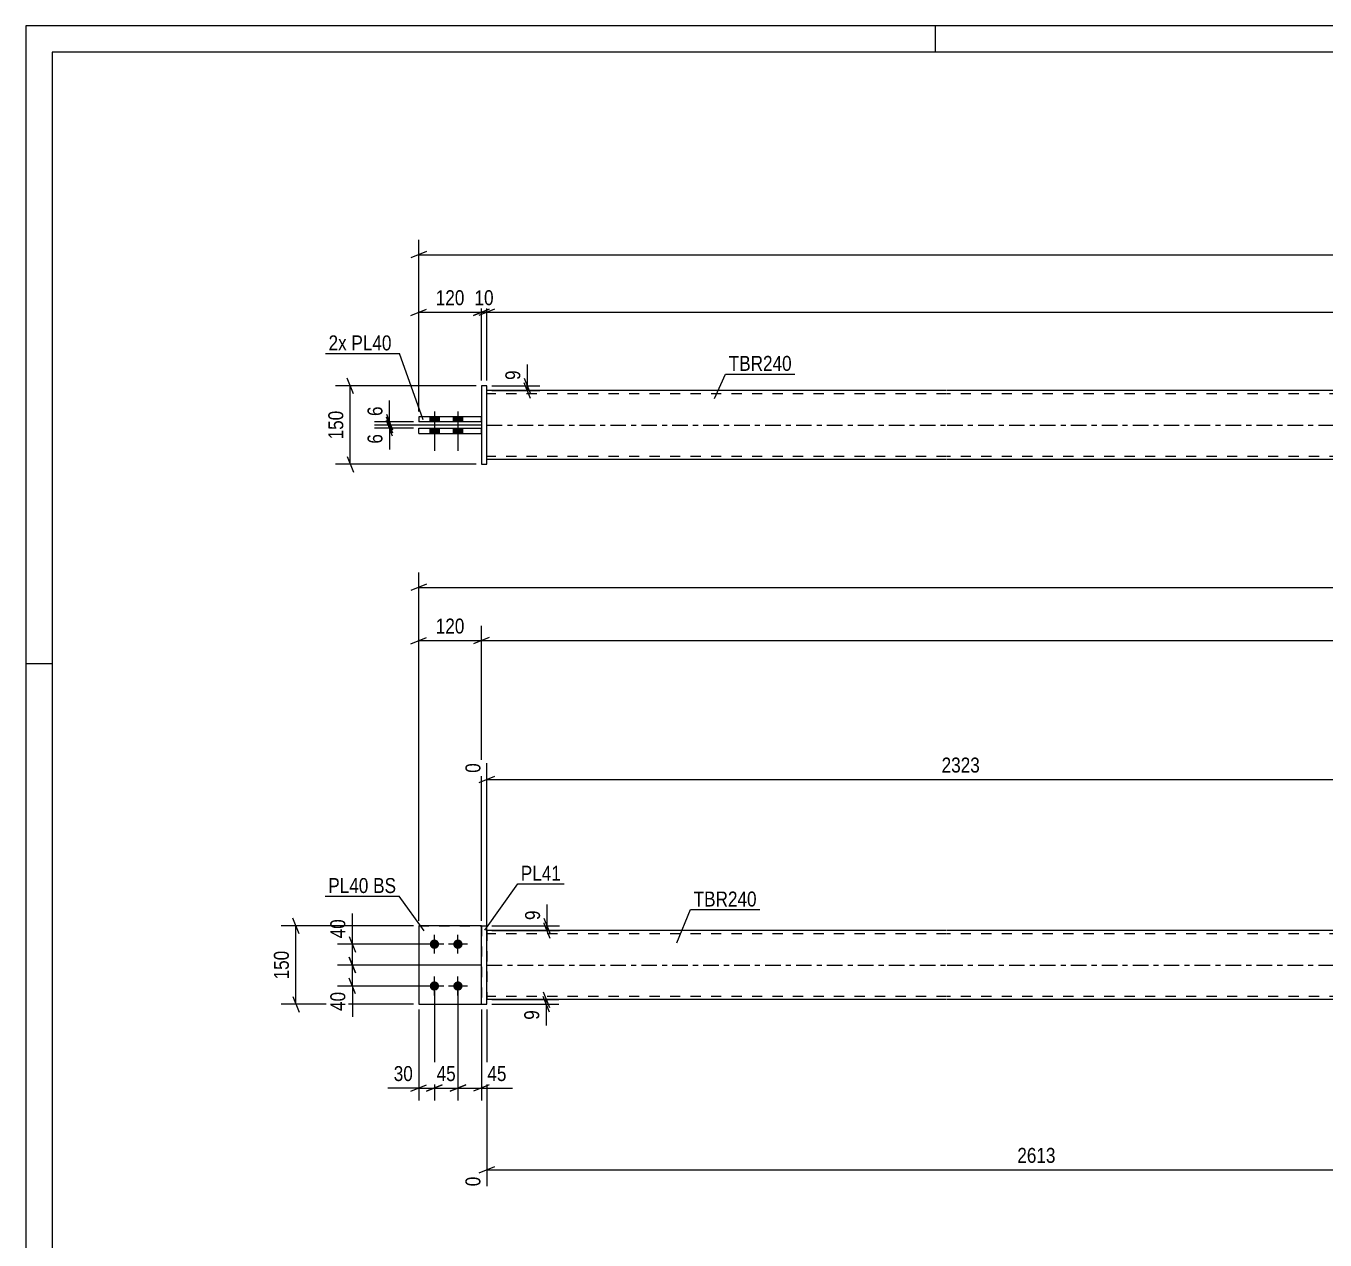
# Model space of a CAD drawing. Header units: millimetres. Extents: x 0 to 594, y 0 to 420.
# Drawn here: x 0 to 248.5, y 187.7 to 420 of the extents above; entities that cross this region are included whole.
import ezdxf

# ---------------------------------------------------------------- set-up
doc = ezdxf.new("R2010")
doc.units = ezdxf.units.MM
doc.linetypes.add('DXK_LINE_DOT2', pattern=[3.9198, 1.9599, -1.9599])
doc.linetypes.add('DXK_LINE_DOT3', pattern=[5.9187, 2.979, -0.9799, 0.9799, -0.9799])
doc.styles.add('Arial Narrow', font='ARIALN.TTF', dxfattribs={"height": 0.2})

# ---------------------------------------------------------------- blocks, each defined once
blk = doc.blocks.new('Unknown-580874544-1129')
at = {"color": 5, "linetype": 'Continuous'}
for p, q in [((594, 420), (0, 420)), ((0, 420), (0, 0)), ((174, 415), (174, 420)), ((589, 415), (5, 415)), ((5, 415), (5, 5)), ((5, 298), (0, 298))]:
    blk.add_line(p, q, dxfattribs=at)
blk = doc.blocks.new('Part-580874544-1938 - 1901')
at = {"color": 2, "linetype": 'Continuous'}
for p, q in [((87.14, 232.84), (87.14, 247.84)), ((87.14, 247.84), (88.14, 247.84)), ((88.14, 232.84), (88.14, 247.84)), ((87.14, 232.84), (88.14, 232.84))]:
    blk.add_line(p, q, dxfattribs=at)
blk = doc.blocks.new('Part-580874544-1928 - 1901')
at = {"color": 2, "linetype": 'Continuous'}
for p, q in [((75.14, 247.84), (75.14, 232.84)), ((87.14, 247.84), (75.14, 247.84)), ((75.14, 232.84), (87.14, 232.84))]:
    blk.add_line(p, q, dxfattribs=at)
at = {"color": 7, "linetype": 'DXK_LINE_DOT2'}
blk.add_line((87.14, 232.84), (87.14, 247.84), dxfattribs=at)
blk = doc.blocks.new('Part-580874544-1912 - 1901')
at = {"color": 2, "linetype": 'Continuous'}
for p, q in [((176.14, 246.94), (88.14, 246.94)), ((517.89, 246.94), (176.24, 246.94)), ((176.14, 233.74), (88.14, 233.74)), ((517.89, 233.74), (176.24, 233.74))]:
    blk.add_line(p, q, dxfattribs=at)
at = {"color": 7, "linetype": 'DXK_LINE_DOT2'}
for p, q in [((88.14, 246.94), (88.14, 233.74)), ((176.14, 246.34), (88.14, 246.34)), ((517.89, 246.34), (176.24, 246.34)), ((176.14, 234.34), (88.14, 234.34)), ((517.89, 234.34), (176.24, 234.34))]:
    blk.add_line(p, q, dxfattribs=at)
at = {"color": 7, "linetype": 'DXK_LINE_DOT3'}
for p, q in [((88.14, 240.34), (176.14, 240.34)), ((176.24, 240.34), (517.89, 240.34))]:
    blk.add_line(p, q, dxfattribs=at)
blk = doc.blocks.new('Part-580874544-1933 - 1901')
at = {"color": 7, "linetype": 'DXK_LINE_DOT2'}
for p, q in [((75.14, 247.84), (75.14, 232.84)), ((75.14, 247.84), (87.14, 247.84)), ((87.14, 247.84), (87.14, 232.84)), ((75.14, 232.84), (87.14, 232.84))]:
    blk.add_line(p, q, dxfattribs=at)
blk = doc.blocks.new('Bolt-580874544-1945 - 1901')
at = {"linetype": 'Continuous'}
for points in [[(78.14, 243.44, -1), (78.14, 245.24, -1)], [(82.64, 243.44, -1), (82.64, 245.24, -1)], [(78.14, 235.44, -1), (78.14, 237.24, -1)], [(82.64, 235.44, -1), (82.64, 237.24, -1)]]:
    blk.add_hatch(color=1, dxfattribs=at).paths.add_polyline_path(points)
at = {"color": 1, "linetype": 'Continuous'}
for p, q in [((78.14, 242.54), (78.14, 246.14)), ((82.64, 242.54), (82.64, 246.14)), ((79.94, 244.34), (76.34, 244.34)), ((84.44, 244.34), (80.84, 244.34)), ((79.94, 236.34), (76.34, 236.34)), ((78.14, 234.54), (78.14, 238.14)), ((84.44, 236.34), (80.84, 236.34)), ((82.64, 234.54), (82.64, 238.14))]:
    blk.add_line(p, q, dxfattribs=at)
blk = doc.blocks.new('Part-580874544-2347 - 2328')
at = {"color": 2, "linetype": 'Continuous'}
for p, q in [((75.14, 342.05), (75.14, 343.05)), ((75.14, 343.05), (87.14, 343.05)), ((87.14, 342.05), (87.14, 343.05)), ((75.14, 342.05), (87.14, 342.05))]:
    blk.add_line(p, q, dxfattribs=at)
blk = doc.blocks.new('Bolt-580874544-2331 - 2328')
at = {"linetype": 'Continuous'}
for points in [[(77.24, 344.25), (79.04, 344.25), (79.04, 345.25), (77.24, 345.25)], [(77.24, 344.25), (79.04, 344.25), (79.04, 345.25), (77.24, 345.25)], [(77.24, 342.05), (79.04, 342.05), (79.04, 343.05), (77.24, 343.05)], [(77.24, 342.05), (79.04, 342.05), (79.04, 343.05), (77.24, 343.05)], [(81.74, 344.25), (83.54, 344.25), (83.54, 345.25), (81.74, 345.25)], [(81.74, 344.25), (83.54, 344.25), (83.54, 345.25), (81.74, 345.25)], [(81.74, 342.05), (83.54, 342.05), (83.54, 343.05), (81.74, 343.05)], [(81.74, 342.05), (83.54, 342.05), (83.54, 343.05), (81.74, 343.05)]]:
    blk.add_hatch(color=1, dxfattribs=at).paths.add_polyline_path(points)
at = {"color": 1, "linetype": 'Continuous'}
for p, q in [((78.14, 346.25), (78.14, 338.75)), ((78.14, 346.25), (78.14, 338.75)), ((82.64, 346.25), (82.64, 338.75)), ((82.64, 346.25), (82.64, 338.75)), ((77.24, 345.25), (77.24, 344.25)), ((77.24, 345.25), (77.24, 344.25)), ((77.24, 343.05), (77.24, 342.05)), ((77.24, 343.05), (77.24, 342.05)), ((79.04, 345.25), (79.04, 344.25)), ((79.04, 345.25), (79.04, 344.25)), ((79.04, 343.05), (79.04, 342.05)), ((79.04, 343.05), (79.04, 342.05)), ((81.74, 345.25), (81.74, 344.25)), ((81.74, 345.25), (81.74, 344.25)), ((81.74, 343.05), (81.74, 342.05)), ((81.74, 343.05), (81.74, 342.05)), ((83.54, 345.25), (83.54, 344.25)), ((83.54, 345.25), (83.54, 344.25)), ((83.54, 343.05), (83.54, 342.05)), ((83.54, 343.05), (83.54, 342.05))]:
    blk.add_line(p, q, dxfattribs=at)
blk = doc.blocks.new('Part-580874544-2337 - 2328')
at = {"color": 2, "linetype": 'Continuous'}
for p, q in [((88.14, 351.15), (87.14, 351.15)), ((87.14, 351.15), (87.14, 336.15)), ((88.14, 336.15), (88.14, 351.15)), ((87.14, 336.15), (88.14, 336.15))]:
    blk.add_line(p, q, dxfattribs=at)
blk = doc.blocks.new('Part-580874544-2342 - 2328')
at = {"color": 2, "linetype": 'Continuous'}
for p, q in [((75.14, 345.25), (75.14, 344.25)), ((87.14, 345.25), (75.14, 345.25)), ((87.14, 344.25), (75.14, 344.25)), ((87.14, 344.25), (87.14, 345.25))]:
    blk.add_line(p, q, dxfattribs=at)
blk = doc.blocks.new('Part-580874544-2367 - 2328')
at = {"color": 2, "linetype": 'Continuous'}
for p, q in [((176.14, 350.25), (88.14, 350.25)), ((517.89, 350.25), (176.24, 350.25)), ((176.14, 337.05), (88.14, 337.05)), ((517.89, 337.05), (176.24, 337.05))]:
    blk.add_line(p, q, dxfattribs=at)
at = {"color": 7, "linetype": 'DXK_LINE_DOT2'}
for p, q in [((88.14, 337.05), (88.14, 350.25)), ((176.14, 349.65), (88.14, 349.65)), ((517.89, 349.65), (176.24, 349.65)), ((176.14, 337.65), (88.14, 337.65)), ((517.89, 337.65), (176.24, 337.65))]:
    blk.add_line(p, q, dxfattribs=at)
at = {"color": 7, "linetype": 'DXK_LINE_DOT3'}
for p, q in [((88.14, 343.65), (176.14, 343.65)), ((176.24, 343.65), (517.89, 343.65))]:
    blk.add_line(p, q, dxfattribs=at)
blk = doc.blocks.new('StraightDimension-580874544-1978 - 1901')
at = {"color": 7, "linetype": 'Continuous'}
for p, q in [((75.14, 248.84), (75.14, 305.27)), ((87.14, 248.84), (87.14, 305.27)), ((73.64, 301.82), (76.64, 303.02)), ((75.14, 302.42), (87.14, 302.42)), ((88.64, 303.02), (85.64, 301.82))]:
    blk.add_line(p, q, dxfattribs=at)
at = {"color": 0}
blk.add_wipeout([(84.48, 303.17), (84.48, 307.37), (77.8, 307.37), (77.8, 303.17)], dxfattribs=at)
at = {"color": 3, "style": 'Arial Narrow'}
blk.add_text('120', height=2.863, dxfattribs=at).set_placement((78.4, 303.77))
blk = doc.blocks.new('StraightDimension-580874544-2125 - 1901')
at = {"color": 7, "linetype": 'Continuous'}
for p, q in [((99.1, 249.34), (100.3, 246.34)), ((89.14, 247.84), (102.1, 247.84)), ((89.14, 246.94), (102.1, 246.94)), ((100.3, 245.44), (99.1, 248.44)), ((99.7, 246.94), (99.7, 247.84))]:
    blk.add_line(p, q, dxfattribs=at)
at = {"color": 0}
blk.add_wipeout([(98.95, 251.39), (94.75, 251.39), (94.75, 248.36), (98.95, 248.36)], dxfattribs=at)
at = {"color": 7, "linetype": 'Continuous'}
blk.add_line((99.7, 247.84), (99.7, 251.92), dxfattribs=at)
blk.add_line((99.7, 247.84), (99.7, 251.92), dxfattribs=at)
at = {"color": 3, "style": 'Arial Narrow'}
blk.add_text('9', height=2.86, rotation=90.0002, dxfattribs=at).set_placement((98.35, 248.96))
blk = doc.blocks.new('StraightDimension-580874544-2098 - 1901')
at = {"color": 7, "linetype": 'Continuous'}
for p, q in [((77.14, 244.34), (59.59, 244.34)), ((61.84, 245.84), (63.04, 242.84)), ((62.44, 240.34), (62.44, 244.34)), ((63.04, 238.84), (61.84, 241.84)), ((87.14, 240.34), (59.59, 240.34))]:
    blk.add_line(p, q, dxfattribs=at)
at = {"color": 0}
blk.add_wipeout([(61.69, 249.72), (57.49, 249.72), (57.49, 244.86), (61.69, 244.86)], dxfattribs=at)
at = {"color": 7, "linetype": 'Continuous'}
blk.add_line((62.44, 244.34), (62.44, 250.24), dxfattribs=at)
blk.add_line((62.44, 244.34), (62.44, 250.24), dxfattribs=at)
at = {"color": 3, "style": 'Arial Narrow'}
blk.add_text('40', height=2.863, rotation=90.0002, dxfattribs=at).set_placement((61.09, 245.46))
blk = doc.blocks.new('StraightDimension-580874544-1973 - 1901')
at = {"color": 7, "linetype": 'Continuous'}
for p, q in [((87.14, 248.84), (87.14, 305.27)), ((88.64, 303.02), (85.64, 301.82)), ((87.14, 302.42), (517.89, 302.42))]:
    blk.add_line(p, q, dxfattribs=at)
blk = doc.blocks.new('StraightDimension-580874544-2041 - 1901')
at = {"color": 7, "linetype": 'Continuous'}
for p, q in [((52.24, 246.34), (51.04, 249.34)), ((74.14, 247.84), (48.79, 247.84)), ((51.64, 232.84), (51.64, 247.84)), ((51.04, 234.34), (52.24, 231.34)), ((74.14, 232.84), (48.79, 232.84))]:
    blk.add_line(p, q, dxfattribs=at)
at = {"color": 0}
blk.add_wipeout([(50.89, 243.68), (46.69, 243.68), (46.69, 237), (50.89, 237)], dxfattribs=at)
at = {"color": 3, "style": 'Arial Narrow'}
blk.add_text('150', height=2.863, rotation=90.0002, dxfattribs=at).set_placement((50.29, 237.6))
blk = doc.blocks.new('StraightDimension-580874544-2111 - 1901')
at = {"color": 7, "linetype": 'Continuous'}
for p, q in [((61.84, 241.84), (63.04, 238.84)), ((87.14, 240.34), (59.59, 240.34)), ((62.44, 236.34), (62.44, 240.34)), ((77.14, 236.34), (59.59, 236.34)), ((63.04, 234.84), (61.84, 237.84))]:
    blk.add_line(p, q, dxfattribs=at)
at = {"color": 0}
blk.add_wipeout([(61.69, 235.81), (57.49, 235.81), (57.49, 230.96), (61.69, 230.96)], dxfattribs=at)
at = {"color": 7, "linetype": 'Continuous'}
blk.add_line((62.44, 236.34), (62.44, 230.43), dxfattribs=at)
blk.add_line((62.44, 236.34), (62.44, 230.43), dxfattribs=at)
at = {"color": 3, "style": 'Arial Narrow'}
blk.add_text('40', height=2.863, rotation=90.0002, dxfattribs=at).set_placement((61.09, 231.56))
blk = doc.blocks.new('StraightDimension-580874544-2134 - 1901')
at = {"color": 7, "linetype": 'Continuous'}
for p, q in [((89.14, 233.74), (101.94, 233.74)), ((98.94, 235.24), (100.14, 232.24)), ((100.14, 231.34), (98.94, 234.34)), ((99.54, 232.84), (99.54, 233.74)), ((89.14, 232.84), (101.94, 232.84))]:
    blk.add_line(p, q, dxfattribs=at)
at = {"color": 0}
blk.add_wipeout([(98.79, 232.31), (94.59, 232.31), (94.59, 229.28), (98.79, 229.28)], dxfattribs=at)
at = {"color": 7, "linetype": 'Continuous'}
blk.add_line((99.54, 232.84), (99.54, 228.76), dxfattribs=at)
blk.add_line((99.54, 232.84), (99.54, 228.76), dxfattribs=at)
at = {"color": 3, "style": 'Arial Narrow'}
blk.add_text('9', height=2.86, rotation=90.0002, dxfattribs=at).set_placement((98.19, 229.88))
blk = doc.blocks.new('StraightDimension-580874544-2143 - 1901')
at = {"color": 7, "linetype": 'Continuous'}
for p, q in [((88.14, 231.84), (88.14, 198.03)), ((298.49, 232.74), (298.49, 192.55)), ((89.64, 201.76), (86.64, 200.56)), ((296.99, 200.56), (299.99, 201.76)), ((88.14, 201.16), (298.49, 201.16))]:
    blk.add_line(p, q, dxfattribs=at)
at = {"color": 0}
blk.add_wipeout([(197.57, 201.91), (197.57, 206.11), (189.06, 206.11), (189.06, 201.91)], dxfattribs=at)
at = {"color": 0, "linetype": 'Continuous'}
for points in [[(87.54, 200.46), (83.34, 200.46), (83.34, 197.43), (87.54, 197.43)], [(297.89, 200.46), (293.69, 200.46), (293.69, 191.95), (297.89, 191.95)]]:
    blk.add_wipeout(points, dxfattribs=at)
at = {"color": 3, "style": 'Arial Narrow'}
blk.add_text('2613', height=2.863, dxfattribs=at).set_placement((189.66, 202.51))
at = {"color": 3, "linetype": 'Continuous', "style": 'Arial Narrow'}
for s, height, p in [('0', 2.86, (86.94, 198.03)), ('2613', 2.863, (297.29, 192.55))]:
    blk.add_text(s, height=height, rotation=90.0002, dxfattribs=at).set_placement(p)
blk = doc.blocks.new('StraightDimension-580874544-2196 - 1901')
at = {"color": 7, "linetype": 'Continuous'}
for p, q in [((78.14, 235.34), (78.14, 214.41)), ((75.14, 231.84), (75.14, 214.41)), ((73.64, 216.21), (76.64, 217.41)), ((75.14, 216.81), (78.14, 216.81)), ((79.64, 217.41), (76.64, 216.21))]:
    blk.add_line(p, q, dxfattribs=at)
at = {"color": 0}
blk.add_wipeout([(74.62, 217.56), (74.62, 221.76), (69.76, 221.76), (69.76, 217.56)], dxfattribs=at)
at = {"color": 7, "linetype": 'Continuous'}
blk.add_line((75.14, 216.81), (69.23, 216.81), dxfattribs=at)
blk.add_line((75.14, 216.81), (69.23, 216.81), dxfattribs=at)
at = {"color": 3, "style": 'Arial Narrow'}
blk.add_text('30', height=2.863, dxfattribs=at).set_placement((70.36, 218.16))
blk = doc.blocks.new('StraightDimension-580874544-2206 - 1901')
at = {"color": 7, "linetype": 'Continuous'}
for p, q in [((78.14, 235.34), (78.14, 214.41)), ((82.64, 235.34), (82.64, 214.41)), ((76.64, 216.21), (79.64, 217.41)), ((78.14, 216.81), (82.64, 216.81)), ((84.14, 217.41), (81.14, 216.21))]:
    blk.add_line(p, q, dxfattribs=at)
at = {"color": 0}
blk.add_wipeout([(82.82, 217.56), (82.82, 221.76), (77.96, 221.76), (77.96, 217.56)], dxfattribs=at)
at = {"color": 3, "style": 'Arial Narrow'}
blk.add_text('45', height=2.863, dxfattribs=at).set_placement((78.56, 218.16))
blk = doc.blocks.new('StraightDimension-580874544-2213 - 1901')
at = {"color": 7, "linetype": 'Continuous'}
for p, q in [((82.64, 235.34), (82.64, 214.41)), ((87.14, 231.84), (87.14, 214.41)), ((81.14, 216.21), (84.14, 217.41)), ((82.64, 216.81), (87.14, 216.81)), ((88.64, 217.41), (85.64, 216.21))]:
    blk.add_line(p, q, dxfattribs=at)
at = {"color": 0}
blk.add_wipeout([(92.52, 217.56), (92.52, 221.76), (87.67, 221.76), (87.67, 217.56)], dxfattribs=at)
at = {"color": 7, "linetype": 'Continuous'}
blk.add_line((87.14, 216.81), (93.05, 216.81), dxfattribs=at)
blk.add_line((87.14, 216.81), (93.05, 216.81), dxfattribs=at)
at = {"color": 3, "style": 'Arial Narrow'}
blk.add_text('45', height=2.863, dxfattribs=at).set_placement((88.27, 218.16))
blk = doc.blocks.new('StraightDimension-580874544-2273 - 1901')
at = {"color": 7, "linetype": 'Continuous'}
for p, q in [((269.53, 256.73), (269.53, 284.44)), ((88.14, 247.94), (88.14, 278.96)), ((89.64, 276.43), (86.64, 275.23)), ((268.03, 275.23), (271.03, 276.43)), ((88.14, 275.83), (269.53, 275.83))]:
    blk.add_line(p, q, dxfattribs=at)
at = {"color": 0, "linetype": 'Continuous'}
for points in [[(268.93, 285.04), (264.73, 285.04), (264.73, 276.53), (268.93, 276.53)], [(87.54, 279.56), (83.34, 279.56), (83.34, 276.53), (87.54, 276.53)]]:
    blk.add_wipeout(points, dxfattribs=at)
at = {"color": 0}
blk.add_wipeout([(183.09, 276.58), (183.09, 280.78), (174.58, 280.78), (174.58, 276.58)], dxfattribs=at)
at = {"color": 3, "linetype": 'Continuous', "style": 'Arial Narrow'}
for s, height, p in [('2323', 2.863, (268.33, 277.13)), ('0', 2.86, (86.94, 277.13))]:
    blk.add_text(s, height=height, rotation=90.0002, dxfattribs=at).set_placement(p)
at = {"color": 3, "style": 'Arial Narrow'}
blk.add_text('2323', height=2.863, dxfattribs=at).set_placement((175.18, 277.18))
blk = doc.blocks.new('StraightDimension-580874544-2284 - 1901')
at = {"color": 7, "linetype": 'Continuous'}
for p, q in [((76.64, 313.19), (73.64, 311.99)), ((75.14, 248.84), (75.14, 315.44)), ((75.14, 312.59), (530.89, 312.59))]:
    blk.add_line(p, q, dxfattribs=at)
blk = doc.blocks.new('StraightDimension-580874544-2483 - 2328')
at = {"color": 7, "linetype": 'Continuous'}
for p, q in [((75.14, 346.25), (75.14, 368.09)), ((87.14, 352.15), (87.14, 368.09)), ((73.64, 364.64), (76.64, 365.84)), ((88.64, 365.84), (85.64, 364.64)), ((75.14, 365.24), (87.14, 365.24))]:
    blk.add_line(p, q, dxfattribs=at)
at = {"color": 0}
blk.add_wipeout([(84.48, 365.99), (84.48, 370.19), (77.8, 370.19), (77.8, 365.99)], dxfattribs=at)
at = {"color": 3, "style": 'Arial Narrow'}
blk.add_text('120', height=2.863, dxfattribs=at).set_placement((78.4, 366.59))
blk = doc.blocks.new('StraightDimension-580874544-2524 - 2328')
at = {"color": 7, "linetype": 'Continuous'}
for p, q in [((86.14, 351.15), (59.2, 351.15)), ((62.65, 349.65), (61.45, 352.65)), ((62.05, 336.15), (62.05, 351.15)), ((86.14, 336.15), (59.2, 336.15)), ((61.45, 337.65), (62.65, 334.65))]:
    blk.add_line(p, q, dxfattribs=at)
at = {"color": 0}
blk.add_wipeout([(61.3, 346.99), (57.1, 346.99), (57.1, 340.31), (61.3, 340.31)], dxfattribs=at)
at = {"color": 3, "style": 'Arial Narrow'}
blk.add_text('150', height=2.863, rotation=90.0002, dxfattribs=at).set_placement((60.7, 340.91))
blk = doc.blocks.new('StraightDimension-580874544-2406 - 2328')
at = {"color": 7, "linetype": 'Continuous'}
for p, q in [((87.14, 343.65), (66.7, 343.65)), ((74.14, 343.05), (66.7, 343.05)), ((68.95, 345.15), (70.15, 342.15)), ((70.15, 341.55), (68.95, 344.55)), ((69.55, 343.05), (69.55, 343.65))]:
    blk.add_line(p, q, dxfattribs=at)
at = {"color": 0}
blk.add_wipeout([(68.8, 342.53), (64.6, 342.53), (64.6, 339.5), (68.8, 339.5)], dxfattribs=at)
at = {"color": 7, "linetype": 'Continuous'}
blk.add_line((69.55, 343.05), (69.55, 338.97), dxfattribs=at)
blk.add_line((69.55, 343.05), (69.55, 338.97), dxfattribs=at)
at = {"color": 3, "style": 'Arial Narrow'}
blk.add_text('6', height=2.86, rotation=90.0002, dxfattribs=at).set_placement((68.2, 340.1))
blk = doc.blocks.new('StraightDimension-580874544-2390 - 2328')
at = {"color": 7, "linetype": 'Continuous'}
for p, q in [((68.95, 345.75), (70.15, 342.75)), ((74.14, 344.25), (66.7, 344.25)), ((87.14, 343.65), (66.7, 343.65)), ((70.15, 342.15), (68.95, 345.15)), ((69.55, 343.65), (69.55, 344.25))]:
    blk.add_line(p, q, dxfattribs=at)
at = {"color": 0}
blk.add_wipeout([(68.8, 347.8), (64.6, 347.8), (64.6, 344.78), (68.8, 344.78)], dxfattribs=at)
at = {"color": 7, "linetype": 'Continuous'}
blk.add_line((69.55, 344.25), (69.55, 348.33), dxfattribs=at)
blk.add_line((69.55, 344.25), (69.55, 348.33), dxfattribs=at)
at = {"color": 3, "style": 'Arial Narrow'}
blk.add_text('6', height=2.86, rotation=90.0002, dxfattribs=at).set_placement((68.2, 345.38))
blk = doc.blocks.new('StraightDimension-580874544-2379 - 2328')
at = {"color": 7, "linetype": 'Continuous'}
for p, q in [((89.14, 351.15), (98.32, 351.15)), ((95.32, 352.65), (96.52, 349.65)), ((96.52, 348.75), (95.32, 351.75)), ((95.92, 350.25), (95.92, 351.15)), ((89.14, 350.25), (98.32, 350.25))]:
    blk.add_line(p, q, dxfattribs=at)
at = {"color": 0}
blk.add_wipeout([(95.17, 354.7), (90.97, 354.7), (90.97, 351.68), (95.17, 351.68)], dxfattribs=at)
at = {"color": 7, "linetype": 'Continuous'}
blk.add_line((95.92, 351.15), (95.92, 355.23), dxfattribs=at)
blk.add_line((95.92, 351.15), (95.92, 355.23), dxfattribs=at)
at = {"color": 3, "style": 'Arial Narrow'}
blk.add_text('9', height=2.86, rotation=90.0002, dxfattribs=at).set_placement((94.57, 352.28))
blk = doc.blocks.new('StraightDimension-580874544-2473 - 2328')
at = {"color": 7, "linetype": 'Continuous'}
for p, q in [((88.14, 352.15), (88.14, 368.09)), ((89.64, 365.84), (86.64, 364.64)), ((88.14, 365.24), (517.89, 365.24))]:
    blk.add_line(p, q, dxfattribs=at)
blk = doc.blocks.new('StraightDimension-580874544-2493 - 2328')
at = {"color": 7, "linetype": 'Continuous'}
for p, q in [((87.14, 352.15), (87.14, 368.09)), ((88.14, 352.15), (88.14, 368.09)), ((85.64, 364.64), (88.64, 365.84)), ((89.64, 365.84), (86.64, 364.64)), ((87.14, 365.24), (88.14, 365.24))]:
    blk.add_line(p, q, dxfattribs=at)
at = {"color": 0}
blk.add_wipeout([(90.07, 365.99), (90.07, 370.19), (85.21, 370.19), (85.21, 365.99)], dxfattribs=at)
at = {"color": 3, "style": 'Arial Narrow'}
blk.add_text('10', height=2.863, dxfattribs=at).set_placement((85.81, 366.59))
blk = doc.blocks.new('StraightDimension-580874544-2504 - 2328')
at = {"color": 7, "linetype": 'Continuous'}
for p, q in [((75.14, 346.25), (75.14, 379.1)), ((76.64, 376.85), (73.64, 375.65)), ((75.14, 376.25), (530.89, 376.25))]:
    blk.add_line(p, q, dxfattribs=at)
blk = doc.blocks.new('Mark-580874544-1908 - 1901')
at = {"color": 0}
blk.add_wipeout([(139.79, 251.55), (139.79, 254.55), (127.74, 254.55), (127.74, 251.55)], dxfattribs=at)
blk.add_wipeout([(139.79, 251.55), (139.79, 254.55), (127.74, 254.55), (127.74, 251.55)], dxfattribs=at)
at = {"color": 30, "linetype": 'Continuous'}
for p, q in [((124.53, 244.6), (127.14, 250.95)), ((127.14, 250.95), (140.39, 250.95))]:
    blk.add_line(p, q, dxfattribs=at)
at = {"color": 3, "style": 'Arial Narrow'}
blk.add_text('TBR240', height=2.863, dxfattribs=at).set_placement((127.74, 251.55))
blk = doc.blocks.new('Mark-580874544-1934 - 1901')
at = {"color": 0}
blk.add_wipeout([(102.34, 256.48), (102.34, 259.48), (94.67, 259.48), (94.67, 256.48)], dxfattribs=at)
blk.add_wipeout([(102.34, 256.48), (102.34, 259.48), (94.67, 259.48), (94.67, 256.48)], dxfattribs=at)
at = {"color": 30, "linetype": 'Continuous'}
for p, q in [((87.78, 247.03), (94.07, 255.88)), ((94.07, 255.88), (102.94, 255.88))]:
    blk.add_line(p, q, dxfattribs=at)
at = {"color": 3, "style": 'Arial Narrow'}
blk.add_text('PL41', height=2.863, dxfattribs=at).set_placement((94.67, 256.48))
blk = doc.blocks.new('MarkSet-580874544-2313 - 1901')
at = {"color": 0}
blk.add_wipeout([(65.52, 254.13), (65.52, 257.13), (57.84, 257.13), (57.84, 254.13)], dxfattribs=at)
blk.add_wipeout([(65.52, 254.13), (65.52, 257.13), (57.84, 257.13), (57.84, 254.13)], dxfattribs=at)
blk.add_wipeout([(70.8, 254.13), (70.8, 257.13), (66.42, 257.13), (66.42, 254.13)], dxfattribs=at)
blk.add_wipeout([(70.8, 254.13), (70.8, 257.13), (66.42, 257.13), (66.42, 254.13)], dxfattribs=at)
at = {"color": 30, "linetype": 'Continuous'}
for p in [(57.24, 253.53), (76.18, 246.9)]:
    blk.add_line(p, (71.4, 253.53), dxfattribs=at)
at = {"color": 3, "style": 'Arial Narrow'}
for s, p in [('PL40', (57.84, 254.13)), ('BS', (66.42, 254.13))]:
    blk.add_text(s, height=2.863, dxfattribs=at).set_placement(p)
blk = doc.blocks.new('Mark-580874544-2363 - 2328')
at = {"color": 0}
blk.add_wipeout([(146.5, 354.02), (146.5, 357.02), (134.45, 357.02), (134.45, 354.02)], dxfattribs=at)
blk.add_wipeout([(146.5, 354.02), (146.5, 357.02), (134.45, 357.02), (134.45, 354.02)], dxfattribs=at)
at = {"color": 30, "linetype": 'Continuous'}
for p, q in [((131.74, 348.76), (133.85, 353.42)), ((133.85, 353.42), (147.1, 353.42))]:
    blk.add_line(p, q, dxfattribs=at)
at = {"color": 3, "style": 'Arial Narrow'}
blk.add_text('TBR240', height=2.863, dxfattribs=at).set_placement((134.45, 354.02))
blk = doc.blocks.new('MarkSet-580874544-2556 - 2328')
at = {"color": 30, "linetype": 'Continuous'}
blk.add_line((75.99, 344.63), (71.44, 357.34), dxfattribs=at)
at = {"color": 0}
blk.add_wipeout([(61.36, 357.94), (61.36, 360.94), (57.89, 360.94), (57.89, 357.94)], dxfattribs=at)
blk.add_wipeout([(61.36, 357.94), (61.36, 360.94), (57.89, 360.94), (57.89, 357.94)], dxfattribs=at)
blk.add_wipeout([(69.94, 357.94), (69.94, 360.94), (62.26, 360.94), (62.26, 357.94)], dxfattribs=at)
blk.add_wipeout([(69.94, 357.94), (69.94, 360.94), (62.26, 360.94), (62.26, 357.94)], dxfattribs=at)
at = {"color": 30, "linetype": 'Continuous'}
blk.add_line((57.29, 357.34), (71.44, 357.34), dxfattribs=at)
at = {"color": 3, "style": 'Arial Narrow'}
for s, p in [('2x', (57.89, 357.94)), ('PL40', (62.26, 357.94))]:
    blk.add_text(s, height=2.863, dxfattribs=at).set_placement(p)

msp = doc.modelspace()

# ---------------------------------------------------------------- block references
for name in ['Unknown-580874544-1129', 'Part-580874544-2337 - 2328', 'Part-580874544-2367 - 2328', 'Bolt-580874544-2331 - 2328', 'Part-580874544-2342 - 2328', 'Part-580874544-2347 - 2328', 'Part-580874544-1928 - 1901', 'Part-580874544-1933 - 1901', 'Bolt-580874544-1945 - 1901', 'Part-580874544-1938 - 1901', 'Part-580874544-1912 - 1901']:
    msp.add_blockref(name, (0, 0))

# ---------------------------------------------------------------- next in the draw order: block references
for name in ['StraightDimension-580874544-2483 - 2328', 'StraightDimension-580874544-1978 - 1901', 'StraightDimension-580874544-2134 - 1901']:
    msp.add_blockref(name, (0, 0))

# ---------------------------------------------------------------- next in the draw order: block references
for name in ['StraightDimension-580874544-2379 - 2328', 'StraightDimension-580874544-2524 - 2328', 'StraightDimension-580874544-2125 - 1901', 'StraightDimension-580874544-2098 - 1901']:
    msp.add_blockref(name, (0, 0))

# ---------------------------------------------------------------- next in the draw order: block references
for name in ['StraightDimension-580874544-2473 - 2328', 'StraightDimension-580874544-2406 - 2328', 'StraightDimension-580874544-1973 - 1901', 'StraightDimension-580874544-2041 - 1901']:
    msp.add_blockref(name, (0, 0))

# ---------------------------------------------------------------- next in the draw order: block references
for name in ['StraightDimension-580874544-2493 - 2328', 'StraightDimension-580874544-2390 - 2328', 'StraightDimension-580874544-2273 - 1901', 'StraightDimension-580874544-2111 - 1901']:
    msp.add_blockref(name, (0, 0))

# ---------------------------------------------------------------- next in the draw order: block references
for name in ['StraightDimension-580874544-2504 - 2328', 'StraightDimension-580874544-2284 - 1901', 'StraightDimension-580874544-2196 - 1901', 'StraightDimension-580874544-2143 - 1901']:
    msp.add_blockref(name, (0, 0))

# ---------------------------------------------------------------- next in the draw order: block references
for name in ['MarkSet-580874544-2556 - 2328', 'Mark-580874544-2363 - 2328', 'Mark-580874544-1934 - 1901', 'MarkSet-580874544-2313 - 1901', 'Mark-580874544-1908 - 1901', 'StraightDimension-580874544-2206 - 1901']:
    msp.add_blockref(name, (0, 0))

# ---------------------------------------------------------------- next in the draw order: block references
msp.add_blockref('StraightDimension-580874544-2213 - 1901', (0, 0))

doc.saveas('drawing.dxf')
